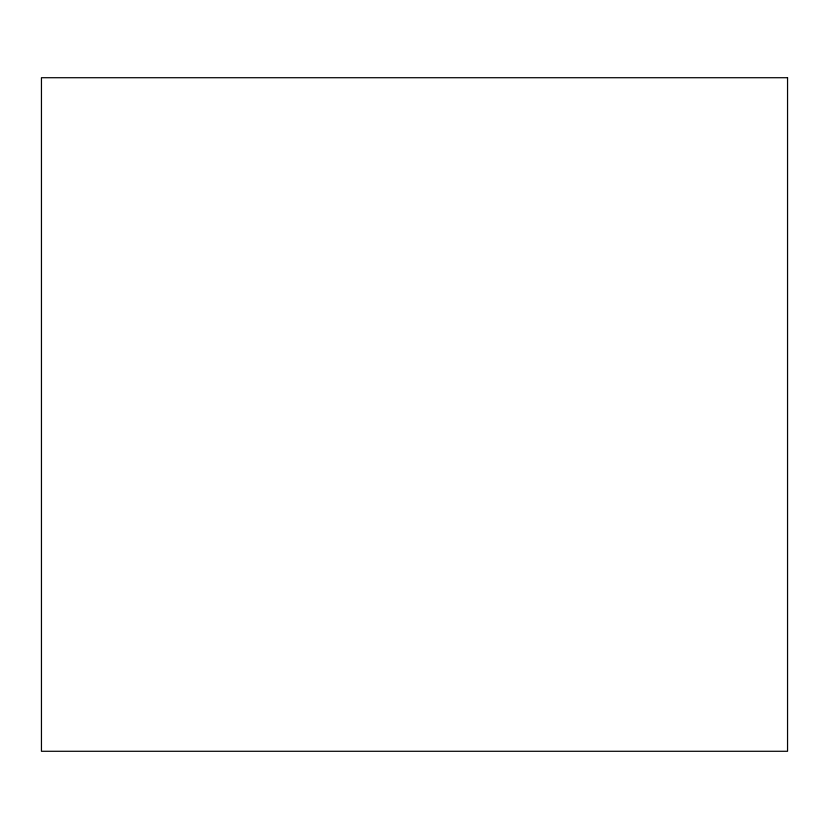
<?xml version="1.0" encoding="UTF-8"?>
<svg xmlns="http://www.w3.org/2000/svg" width="829" height="829" viewBox="0 0 829 829"><rect width="100%" height="100%" fill="white"/><g stroke="black" fill="none" stroke-linecap="round" stroke-linejoin="round"><path stroke-width="1.24" d="M787.55 77.719L41.45 77.719L41.45 751.281L787.55 751.281L787.55 77.719"/></g></svg>
